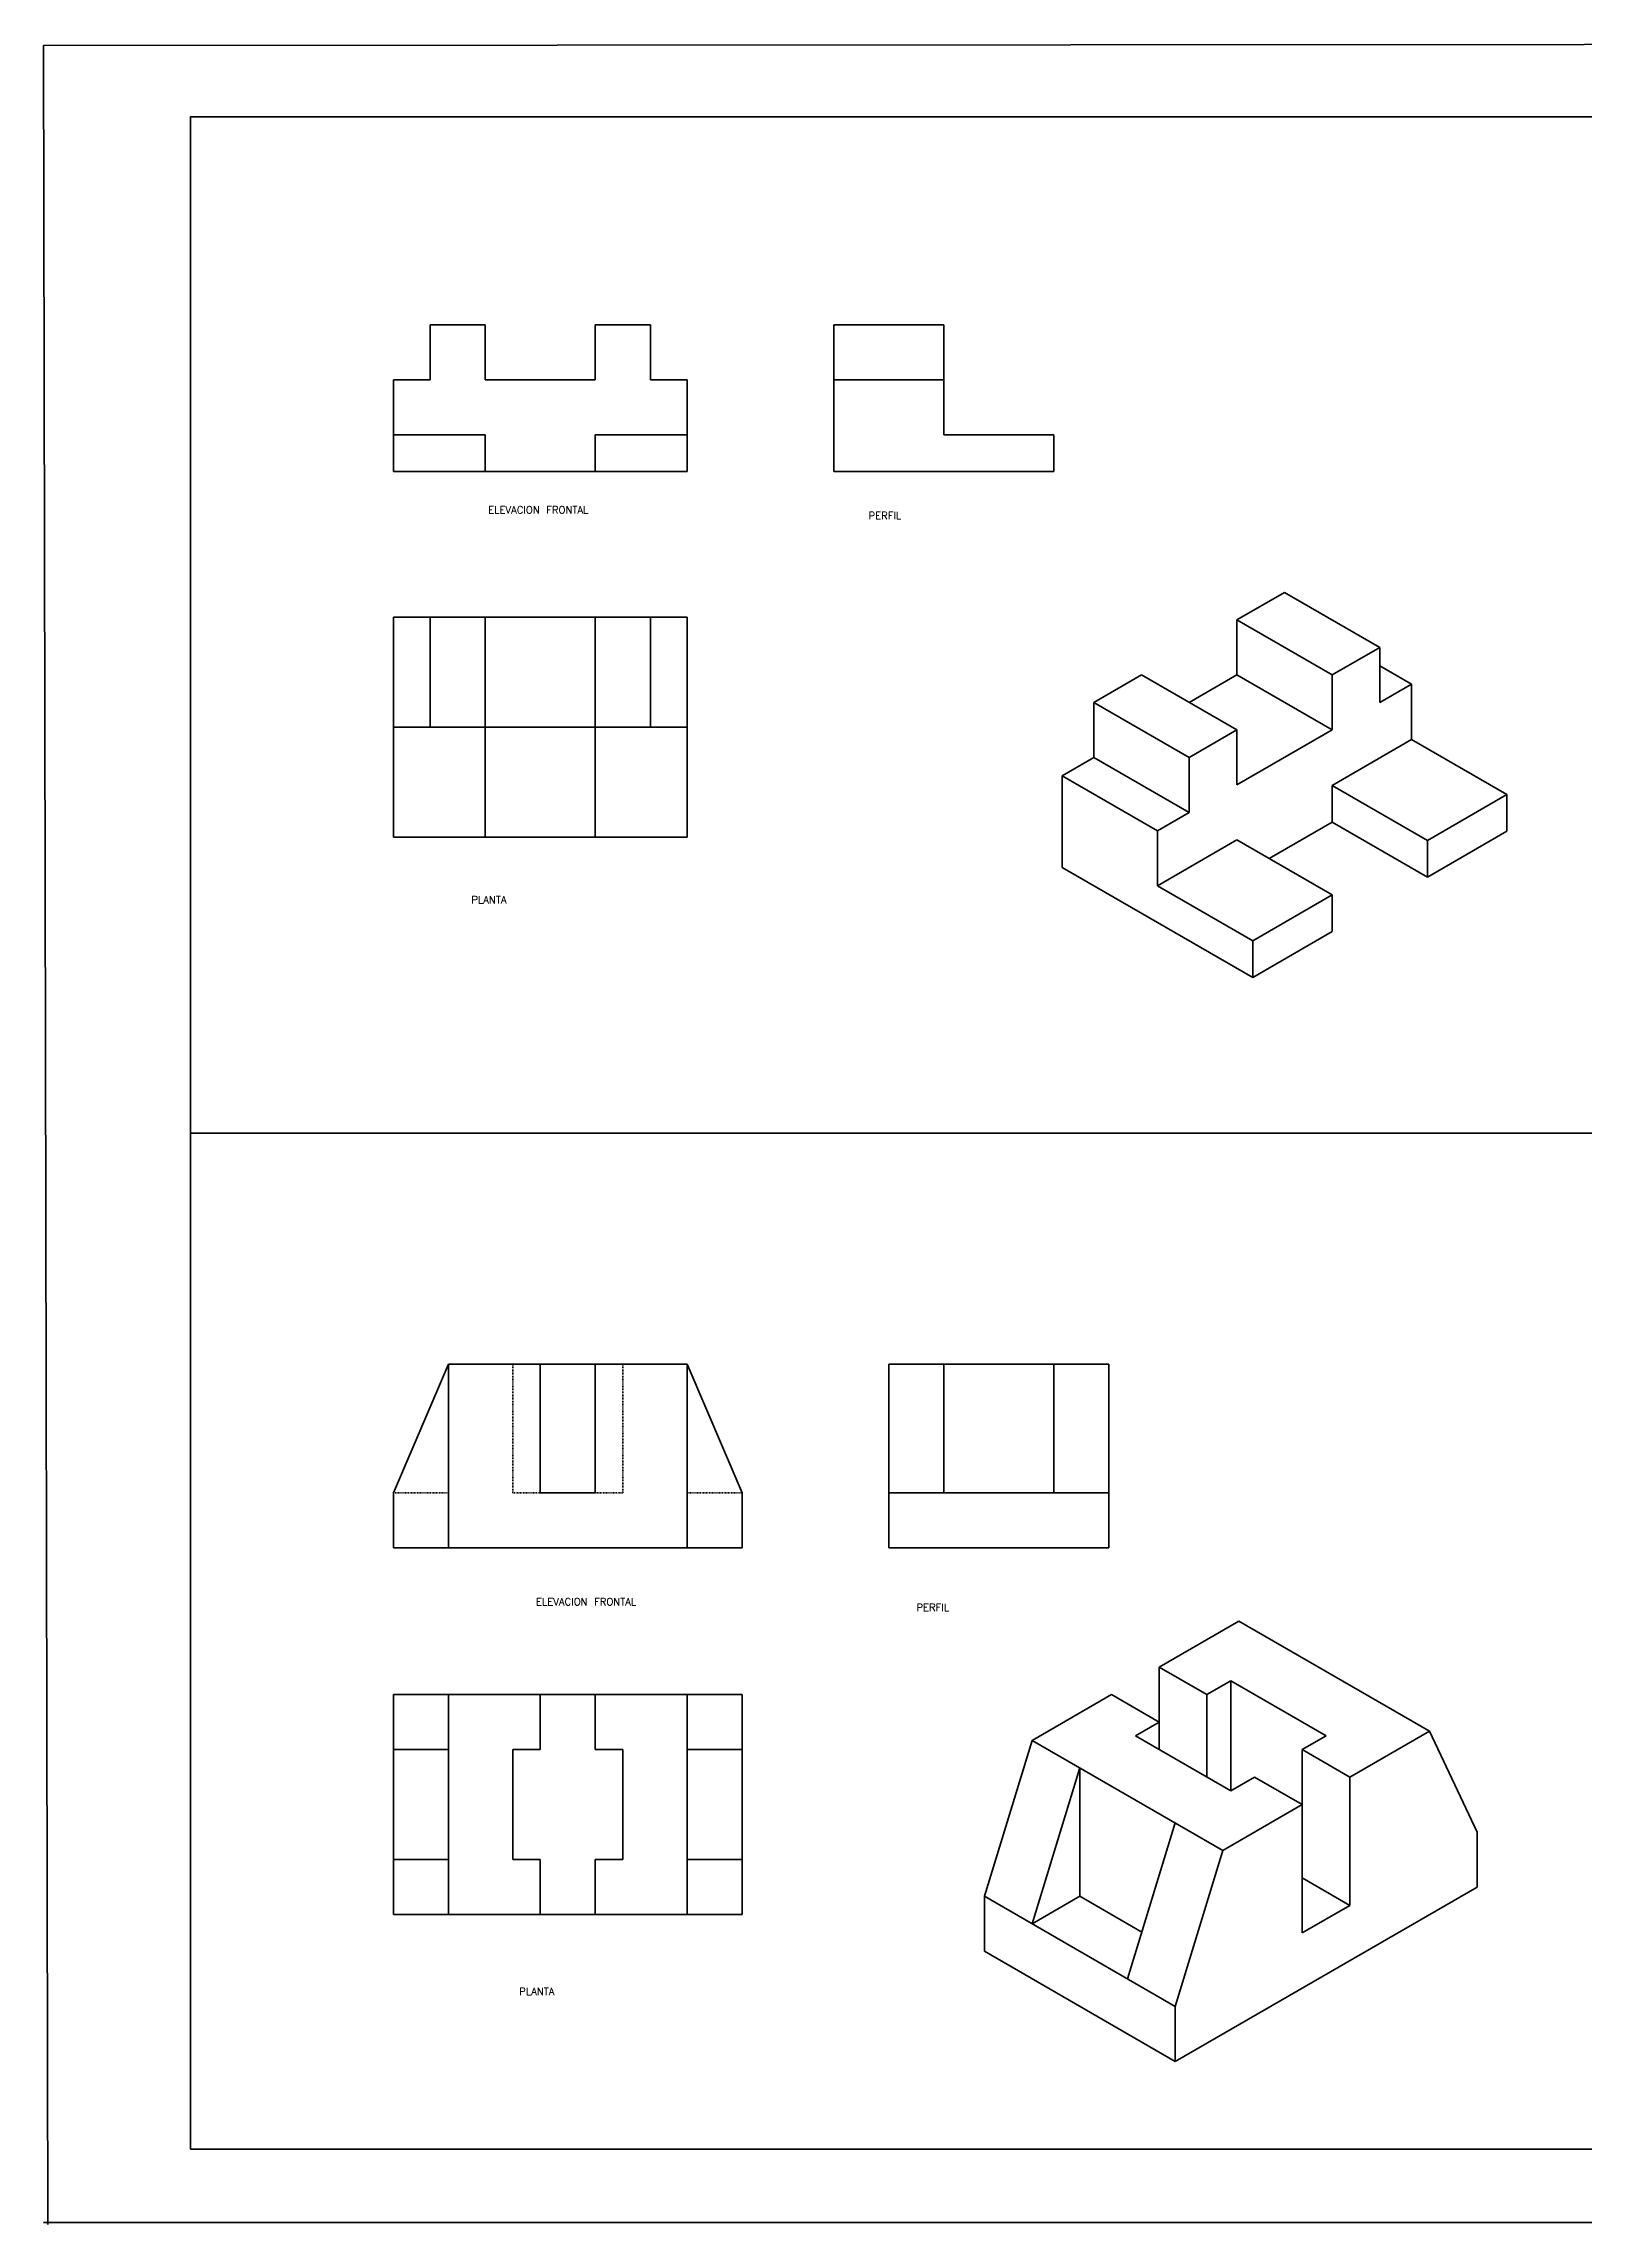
# Model space of a CAD drawing. Header units: millimetres. Extents: x -610 to 6844, y -355 to 774.
# Drawn here: x -609.8 to -399.8, y -0.9 to 296.4 of the extents above; entities that cross this region are included whole.
import ezdxf

# ---------------------------------------------------------------- set-up
doc = ezdxf.new("R2010")
doc.units = ezdxf.units.MM
doc.header["$LTSCALE"] = 0.1
doc.linetypes.add('ACAD_ISO03W100', pattern=[30, 12, -18])
doc.layers.add('L2', color=4, linetype='Continuous', lineweight=35)
doc.styles.get("Standard").update_dxf_attribs({"font": 'txt.shx', "height": 1})

msp = doc.modelspace()

# ---------------------------------------------------------------- linework, layer by layer
msp.add_lwpolyline([(-589.784, 286.359), (-589.784, 286.359)])
at = {"layer": 'L2'}
for p, q in [((-557.089, 250.531), (-557.089, 258.031)), ((-557.089, 258.031), (-549.589, 258.031)), ((-549.589, 258.031), (-549.589, 250.531)), ((-534.589, 250.531), (-534.589, 258.031)), ((-534.589, 258.031), (-527.089, 258.031)), ((-527.089, 258.031), (-527.089, 250.531)), ((-502.082, 250.531), (-502.082, 258.031)), ((-502.082, 258.031), (-487.082, 258.031)), ((-487.082, 258.031), (-487.082, 250.531)), ((-562.089, 243.031), (-562.089, 250.531)), ((-562.089, 250.531), (-557.089, 250.531)), ((-549.589, 250.531), (-534.589, 250.531)), ((-527.089, 250.531), (-522.089, 250.531)), ((-522.089, 250.531), (-522.089, 243.031)), ((-487.082, 250.531), (-502.082, 250.531)), ((-502.082, 250.531), (-502.082, 238.031)), ((-487.082, 243.031), (-487.082, 250.531)), ((-562.089, 238.031), (-562.089, 243.031)), ((-562.089, 243.031), (-549.589, 243.031)), ((-549.589, 243.031), (-549.589, 238.031)), ((-522.089, 243.031), (-534.589, 243.031)), ((-534.589, 243.031), (-534.589, 238.031)), ((-522.089, 238.031), (-522.089, 243.031)), ((-472.082, 243.031), (-487.082, 243.031)), ((-472.082, 238.031), (-472.082, 243.031)), ((-562.089, 238.031), (-549.589, 238.031)), ((-549.589, 238.031), (-534.589, 238.031)), ((-534.589, 238.031), (-522.089, 238.031)), ((-502.082, 238.031), (-472.082, 238.031)), ((-502.082, 238.031), (-502.082, 238.031)), ((-502.082, 238.031), (-502.082, 238.031)), ((-440.652, 221.565), (-447.147, 217.815)), ((-427.661, 214.065), (-440.652, 221.565)), ((-562.089, 188.183), (-562.089, 218.183)), ((-562.089, 218.183), (-522.089, 218.183)), ((-557.089, 218.183), (-557.089, 203.183)), ((-549.589, 218.183), (-549.589, 203.183)), ((-534.589, 203.183), (-534.589, 218.183)), ((-522.089, 218.183), (-527.089, 218.183)), ((-527.089, 218.183), (-527.089, 203.183)), ((-522.089, 218.183), (-522.089, 188.183)), ((-434.156, 210.315), (-447.147, 217.815)), ((-447.147, 217.815), (-447.147, 210.315)), ((-434.156, 210.315), (-427.661, 214.065)), ((-427.661, 214.065), (-427.661, 206.565)), ((-423.331, 209.065), (-427.661, 211.565)), ((-460.137, 210.315), (-466.632, 206.565)), ((-447.147, 202.815), (-460.137, 210.315)), ((-447.147, 210.315), (-453.642, 206.565)), ((-447.147, 210.315), (-434.156, 202.815)), ((-434.156, 202.815), (-434.156, 210.315)), ((-427.661, 206.565), (-423.331, 209.065)), ((-423.331, 209.065), (-423.331, 201.505)), ((-453.642, 199.065), (-466.632, 206.565)), ((-466.632, 206.565), (-466.632, 199.065)), ((-557.089, 203.183), (-562.089, 203.183)), ((-562.089, 203.183), (-549.589, 203.183)), ((-549.589, 203.183), (-549.589, 188.183)), ((-549.589, 203.183), (-522.089, 203.183)), ((-534.589, 188.183), (-534.589, 203.183)), ((-453.642, 199.065), (-447.147, 202.815)), ((-447.147, 202.815), (-447.147, 195.315)), ((-447.147, 195.315), (-434.156, 202.815)), ((-434.156, 195.255), (-423.331, 201.505)), ((-423.331, 201.505), (-410.341, 194.005)), ((-470.962, 196.565), (-466.632, 199.065)), ((-470.962, 184.065), (-470.962, 196.565)), ((-457.972, 189.065), (-470.962, 196.565)), ((-466.632, 199.065), (-453.642, 191.565)), ((-453.642, 191.565), (-453.642, 199.065)), ((-421.166, 187.755), (-434.156, 195.255)), ((-434.156, 190.255), (-434.156, 195.255)), ((-410.341, 194.005), (-421.166, 187.755)), ((-410.341, 194.005), (-410.341, 189.005)), ((-453.642, 191.565), (-457.972, 189.065)), ((-434.156, 190.255), (-442.765, 185.285)), ((-421.166, 182.755), (-434.156, 190.255)), ((-562.089, 188.183), (-549.589, 188.183)), ((-549.589, 188.183), (-534.589, 188.183)), ((-534.589, 188.183), (-522.089, 188.183)), ((-522.089, 188.183), (-534.589, 188.183)), ((-457.972, 189.065), (-457.972, 181.565)), ((-457.972, 181.565), (-447.147, 187.815)), ((-447.147, 187.815), (-434.156, 180.315)), ((-410.341, 189.005), (-421.166, 182.755)), ((-421.166, 182.755), (-421.166, 187.755)), ((-470.962, 184.065), (-444.982, 169.065)), ((-457.972, 181.565), (-444.982, 174.065)), ((-434.156, 180.315), (-444.982, 174.065)), ((-434.156, 180.315), (-434.156, 175.315)), ((-434.156, 175.315), (-444.982, 169.065)), ((-444.982, 174.065), (-444.982, 169.065)), ((-446.895, 81.332), (-457.721, 75.082)), ((-446.895, 81.332), (-420.915, 66.332)), ((-457.721, 75.082), (-451.226, 71.332)), ((-457.721, 75.082), (-457.721, 67.582)), ((-451.226, 71.332), (-447.978, 73.207)), ((-447.978, 73.207), (-447.978, 58.207)), ((-434.988, 65.707), (-447.978, 73.207)), ((-475.041, 65.082), (-464.216, 71.332)), ((-457.721, 67.582), (-464.216, 71.332)), ((-451.226, 71.332), (-451.226, 60.082)), ((-460.968, 65.707), (-457.721, 67.582)), ((-447.978, 58.207), (-460.968, 65.707)), ((-457.721, 67.582), (-457.721, 63.832)), ((-438.235, 63.832), (-434.988, 65.707)), ((-420.915, 66.332), (-431.74, 60.082)), ((-414.419, 52.582), (-420.915, 66.332)), ((-475.041, 65.082), (-481.536, 43.832)), ((-449.06, 50.082), (-475.041, 65.082)), ((-431.74, 60.082), (-438.235, 63.832)), ((-438.235, 63.832), (-438.235, 56.332)), ((-468.546, 61.332), (-475.041, 40.082)), ((-468.546, 61.332), (-468.546, 43.832)), ((-447.978, 58.207), (-444.73, 60.082)), ((-438.235, 56.332), (-444.73, 60.082)), ((-431.74, 42.582), (-431.74, 60.082)), ((-455.556, 53.832), (-462.051, 32.582)), ((-438.235, 56.332), (-449.06, 50.082)), ((-438.235, 38.832), (-438.235, 56.332)), ((-414.419, 45.082), (-414.419, 52.582)), ((-449.06, 50.082), (-455.556, 28.832)), ((-455.556, 21.332), (-414.419, 45.082)), ((-431.74, 42.582), (-438.235, 46.332)), ((-455.556, 28.832), (-481.536, 43.832)), ((-481.536, 43.832), (-481.536, 36.332)), ((-475.041, 40.082), (-468.546, 43.832)), ((-468.546, 43.832), (-460.102, 38.957)), ((-438.235, 38.832), (-431.74, 42.582)), ((-481.536, 36.332), (-455.556, 21.332)), ((-455.556, 21.332), (-455.556, 28.832))]:
    msp.add_line(p, q, dxfattribs=at)
at = {"layer": 'L2', "linetype": 'ByBlock'}
for p, q in [((-562.089, 98.843), (-554.589, 116.343)), ((-554.589, 116.343), (-554.589, 91.343)), ((-522.089, 116.343), (-554.589, 116.343)), ((-542.089, 98.843), (-542.089, 116.343)), ((-534.589, 116.343), (-534.589, 98.843)), ((-522.089, 91.343), (-522.089, 116.343)), ((-514.589, 98.843), (-522.089, 116.343)), ((-464.589, 116.343), (-494.589, 116.343)), ((-494.589, 91.343), (-494.589, 116.343)), ((-494.589, 116.343), (-487.089, 116.343)), ((-487.089, 116.343), (-487.089, 98.843)), ((-464.589, 116.343), (-472.089, 116.343)), ((-472.089, 116.343), (-472.089, 98.843)), ((-464.589, 91.343), (-464.589, 116.343)), ((-562.089, 91.343), (-562.089, 98.843)), ((-562.089, 91.343), (-562.089, 98.843)), ((-534.589, 98.843), (-542.089, 98.843)), ((-514.589, 91.343), (-514.589, 98.843)), ((-494.589, 98.843), (-464.589, 98.843)), ((-562.089, 91.343), (-514.589, 91.343)), ((-494.589, 91.343), (-464.589, 91.343)), ((-562.089, 71.343), (-562.089, 41.343)), ((-514.589, 71.343), (-562.089, 71.343)), ((-554.589, 41.343), (-554.589, 71.343)), ((-542.089, 71.343), (-542.089, 63.843)), ((-534.589, 71.343), (-534.589, 63.843)), ((-522.089, 41.343), (-522.089, 71.343)), ((-514.589, 41.343), (-514.589, 71.343)), ((-562.089, 66.343), (-562.089, 66.343)), ((-562.089, 66.343), (-562.089, 66.343)), ((-554.589, 63.843), (-562.089, 63.843)), ((-542.089, 63.843), (-545.839, 63.843)), ((-545.839, 63.843), (-545.839, 48.843)), ((-534.589, 63.843), (-530.839, 63.843)), ((-530.839, 63.843), (-530.839, 48.843)), ((-522.089, 63.843), (-514.589, 63.843)), ((-554.589, 48.843), (-562.089, 48.843)), ((-542.089, 48.843), (-545.839, 48.843)), ((-542.089, 41.343), (-542.089, 48.843)), ((-542.089, 41.343), (-542.089, 48.843)), ((-530.839, 48.843), (-534.589, 48.843)), ((-534.589, 48.843), (-534.589, 41.343)), ((-514.589, 48.843), (-522.089, 48.843)), ((-562.089, 41.343), (-514.589, 41.343)), ((-542.089, 41.343), (-554.589, 41.343)), ((-534.589, 41.343), (-522.089, 41.343))]:
    msp.add_line(p, q, dxfattribs=at)
at = {"layer": 'L2', "linetype": 'ACAD_ISO03W100', "ltscale": 0.05}
for p, q in [((-545.839, 98.843), (-545.839, 116.343)), ((-530.839, 116.343), (-530.839, 98.843)), ((-562.089, 98.843), (-554.589, 98.843)), ((-545.839, 98.843), (-542.089, 98.843)), ((-530.839, 98.843), (-534.589, 98.843)), ((-514.589, 98.843), (-522.089, 98.843))]:
    msp.add_line(p, q, dxfattribs=at)
at = {"layer": 'L2'}
for points in [[(-609.784, -0.641), (-189.784, -0.641), (-189.784, 296.359), (-609.784, 296.114), (-609.188, -0.886)], [(-199.784, 9.359), (-199.784, 286.359), (-589.784, 286.359), (-589.784, 9.359)], [(-589.784, 147.859), (-199.784, 147.859)], [(-589.784, 9.359), (-199.784, 9.359)]]:
    msp.add_lwpolyline(points, dxfattribs=at)

# ---------------------------------------------------------------- texts
at = {"layer": 'L2', "linetype": 'ByBlock', "char_height": 1, "width": 17.15623, "attachment_point": 1}
for s, insert in [('ELEVACION FRONTAL', (-549.195, 233.299)), ('PERFIL', (-497.345, 232.52)), ('PLANTA', (-551.483, 180.173)), ('ELEVACION FRONTAL', (-542.672, 84.492)), ('PERFIL', (-490.822, 83.714)), ('PLANTA', (-544.959, 31.367))]:
    msp.add_mtext(s, dxfattribs=dict(at, insert=insert))

doc.saveas('drawing.dxf')
